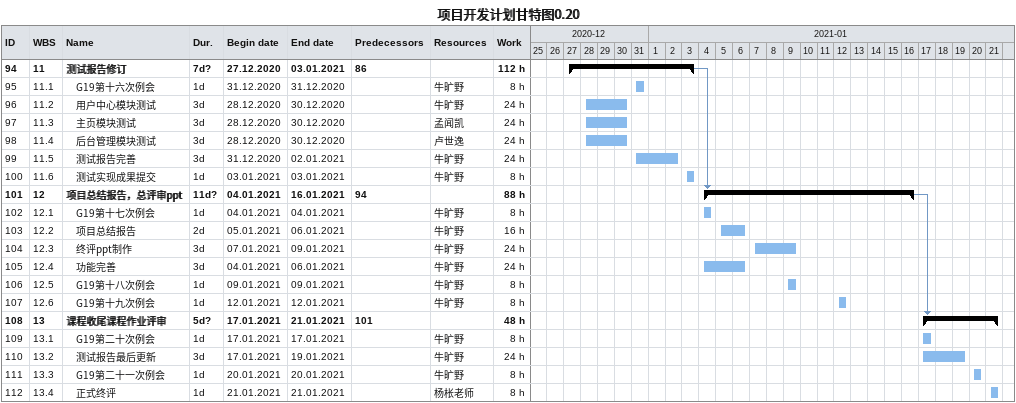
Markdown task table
项目开发计划甘特图0.20

| ID | WBS | Task | Duration | Start | Finish | Predecessors | Resources | Work (h) |
|---|---|---|---|---|---|---|---|---|
| 94 | 11 | **测试报告修订** | 7d? | 2020-12-27 | 2021-01-03 | 86 |  | 112 |
| 95 | 11.1 | G19第十六次例会 | 1d | 2020-12-31 | 2020-12-31 |  | 牛旷野 | 8 |
| 96 | 11.2 | 用户中心模块测试 | 3d | 2020-12-28 | 2020-12-30 |  | 牛旷野 | 24 |
| 97 | 11.3 | 主页模块测试 | 3d | 2020-12-28 | 2020-12-30 |  | 孟闻凯 | 24 |
| 98 | 11.4 | 后台管理模块测试 | 3d | 2020-12-28 | 2020-12-30 |  | 卢世逸 | 24 |
| 99 | 11.5 | 测试报告完善 | 3d | 2020-12-31 | 2021-01-02 |  | 牛旷野 | 24 |
| 100 | 11.6 | 测试实现成果提交 | 1d | 2021-01-03 | 2021-01-03 |  | 牛旷野 | 8 |
| 101 | 12 | **项目总结报告，总评审ppt** | 11d? | 2021-01-04 | 2021-01-16 | 94 |  | 88 |
| 102 | 12.1 | G19第十七次例会 | 1d | 2021-01-04 | 2021-01-04 |  | 牛旷野 | 8 |
| 103 | 12.2 | 项目总结报告 | 2d | 2021-01-05 | 2021-01-06 |  | 牛旷野 | 16 |
| 104 | 12.3 | 终评ppt制作 | 3d | 2021-01-07 | 2021-01-09 |  | 牛旷野 | 24 |
| 105 | 12.4 | 功能完善 | 3d | 2021-01-04 | 2021-01-06 |  | 牛旷野 | 24 |
| 106 | 12.5 | G19第十八次例会 | 1d | 2021-01-09 | 2021-01-09 |  | 牛旷野 | 8 |
| 107 | 12.6 | G19第十九次例会 | 1d | 2021-01-12 | 2021-01-12 |  | 牛旷野 | 8 |
| 108 | 13 | **课程收尾课程作业评审** | 5d? | 2021-01-17 | 2021-01-21 | 101 |  | 48 |
| 109 | 13.1 | G19第二十次例会 | 1d | 2021-01-17 | 2021-01-17 |  | 牛旷野 | 8 |
| 110 | 13.2 | 测试报告最后更新 | 3d | 2021-01-17 | 2021-01-19 |  | 牛旷野 | 24 |
| 111 | 13.3 | G19第二十一次例会 | 1d | 2021-01-20 | 2021-01-20 |  | 牛旷野 | 8 |
| 112 | 13.4 | 正式终评 | 1d | 2021-01-21 | 2021-01-21 |  | 杨枨老师 | 8 |
